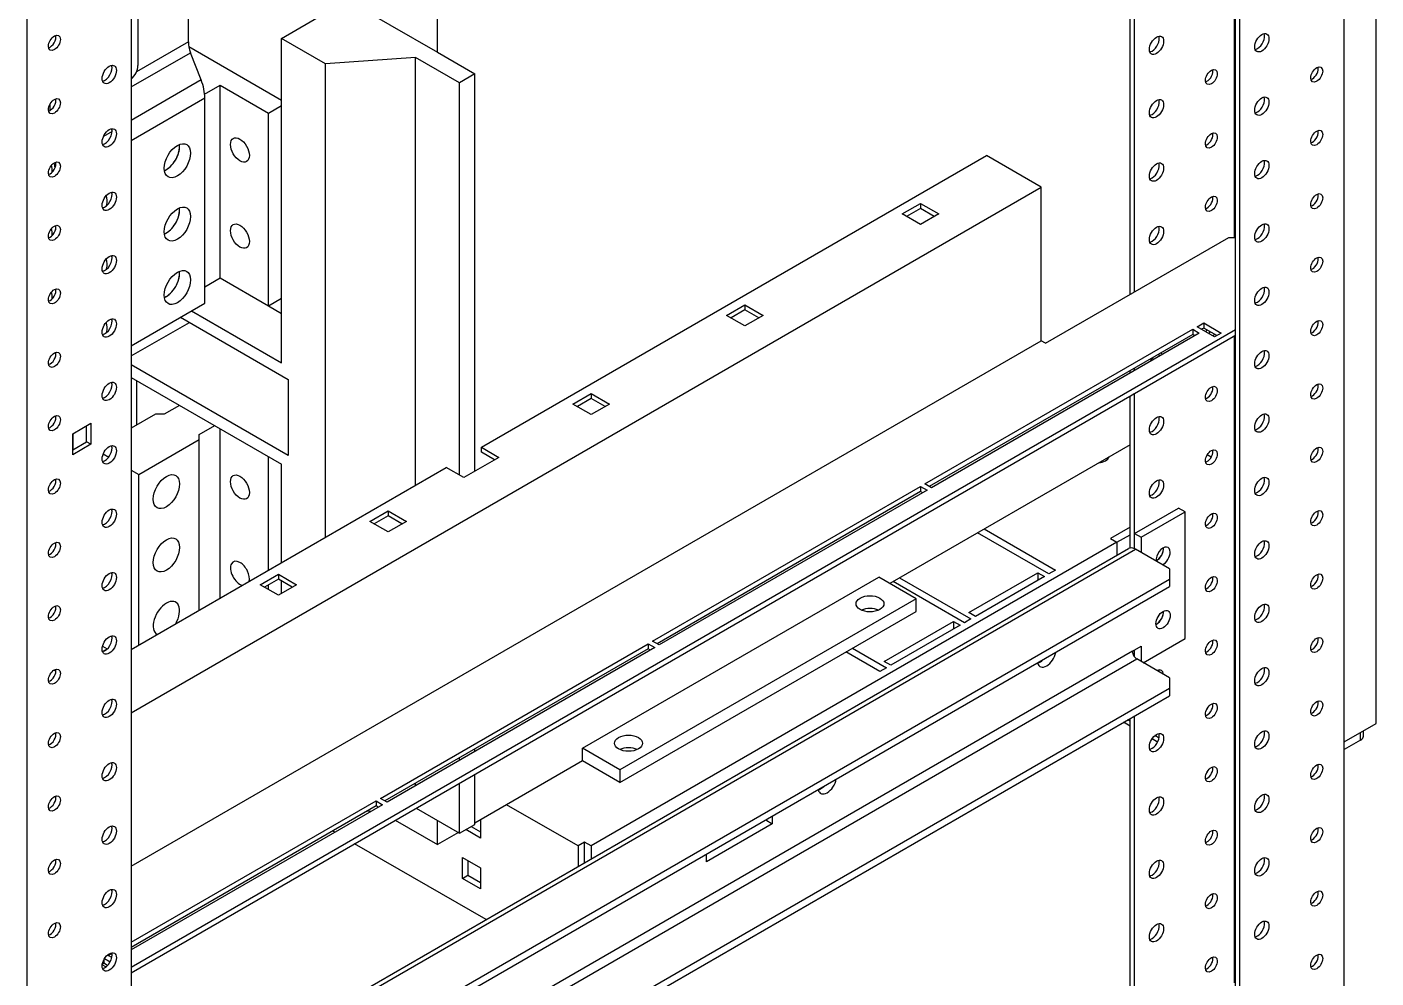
# Model space of a CAD drawing. Header units: millimetres. Extents: x -116965 to 323937, y 291661 to 566926.
# Drawn here: x -24622.3 to -24374, y 303176 to 303351 of the extents above; entities that cross this region are included whole.
import ezdxf

# ---------------------------------------------------------------- set-up
doc = ezdxf.new("R2010")
doc.units = ezdxf.units.MM
doc.layers.add('ALPHA', color=255, linetype='Continuous')

msp = doc.modelspace()

# ---------------------------------------------------------------- linework, layer by layer
at = {"layer": 'ALPHA'}
for p, q in [((-24400.030867, 303312.237372), (-24400.030867, 303641.635421)), ((-24419.223765, 303301.739558), (-24419.223765, 303631.487535)), ((-24418.415643, 303302.206128), (-24418.415643, 303631.020965)), ((-24379.827816, 303164.334848), (-24379.827816, 303630.904323)), ((-24399.828836, 303153.720392), (-24399.828836, 303620.289867)), ((-24399.020714, 303153.253823), (-24399.020714, 303619.823298)), ((-24603.071528, 303502.014505), (-24603.071528, 303035.445031)), ((-24373.968931, 303222.772675), (-24373.968931, 303499.448373)), ((-24622.264426, 303490.93348), (-24622.264426, 303024.364006)), ((-24592.565942, 303348.205094), (-24592.565942, 303362.580218)), ((-24570.544616, 303360.060743), (-24546.705016, 303346.296943)), ((-24601.859345, 303354.111982), (-24601.859345, 303343.847453)), ((-24575.393348, 303348.863075), (-24567.514158, 303353.412128)), ((-24546.705016, 303346.296943), (-24546.705016, 303353.762055)), ((-24592.565942, 303348.205094), (-24602.115319, 303342.691758)), ((-24575.393348, 303289.142183), (-24575.393348, 303348.863075)), ((-24567.312128, 303344.197381), (-24575.393348, 303348.863075)), ((-24603.071528, 303339.921242), (-24592.159937, 303346.221052)), ((-24575.393348, 303337.432123), (-24592.473353, 303347.293269)), ((-24590.212158, 303341.200942), (-24592.159937, 303346.221052)), ((-24550.745626, 303345.363804), (-24567.312128, 303344.197381)), ((-24550.745626, 303266.630205), (-24550.745626, 303345.363804)), ((-24542.664406, 303340.69811), (-24550.745626, 303345.363804)), ((-24546.705016, 303346.296943), (-24539.835979, 303342.331103)), ((-24567.312128, 303257.065531), (-24567.312128, 303344.197381)), ((-24590.212158, 303341.200942), (-24603.071528, 303333.776581)), ((-24589.568541, 303338.579461), (-24586.707057, 303340.23154)), ((-24586.707057, 303340.23154), (-24577.817714, 303335.099276)), ((-24586.707057, 303304.77226), (-24586.707057, 303340.23154)), ((-24539.835979, 303342.331103), (-24542.664406, 303340.69811)), ((-24542.664406, 303268.496483), (-24542.664406, 303340.69811)), ((-24539.835979, 303269.196337), (-24539.835979, 303342.331103)), ((-24603.071528, 303330.079166), (-24589.535484, 303337.894205)), ((-24589.535484, 303300.106565), (-24589.535484, 303337.894205)), ((-24618.021786, 303335.589174), (-24618.021786, 303336.762053)), ((-24577.817714, 303335.099276), (-24575.393348, 303336.498984)), ((-24577.817714, 303299.639996), (-24577.817714, 303335.099276)), ((-24606.60751, 303331.735081), (-24608.173138, 303330.831165)), ((-24538.623796, 303273.628747), (-24445.689762, 303327.284237)), ((-24435.588236, 303321.452119), (-24445.689762, 303327.284237)), ((-24603.071528, 303224.755595), (-24435.588236, 303321.452119)), ((-24435.588236, 303293.224665), (-24435.588236, 303321.452119)), ((-24461.165299, 303316.553139), (-24457.811592, 303318.489403)), ((-24457.811592, 303318.489403), (-24457.811592, 303317.556264)), ((-24457.811592, 303318.489403), (-24454.457886, 303316.553139)), ((-24457.811592, 303314.616876), (-24461.165299, 303316.553139)), ((-24457.811592, 303317.556264), (-24460.357177, 303316.08657)), ((-24455.266008, 303316.08657), (-24457.811592, 303317.556264)), ((-24454.457886, 303316.553139), (-24457.811592, 303314.616876)), ((-24617.011633, 303314.408459), (-24617.011633, 303313.62784)), ((-24434.780114, 303292.758096), (-24401.041019, 303312.237372)), ((-24401.041019, 303312.237372), (-24399.828836, 303312.237372)), ((-24589.535484, 303303.139267), (-24586.707057, 303304.77226)), ((-24586.707057, 303304.77226), (-24577.817714, 303299.639996)), ((-24617.011633, 303302.744222), (-24617.011633, 303301.963603)), ((-24577.817714, 303299.639996), (-24575.393348, 303301.039704)), ((-24603.071528, 303292.291526), (-24589.535484, 303300.106565)), ((-24591.95985, 303298.706857), (-24575.393348, 303289.142183)), ((-24577.817714, 303299.639996), (-24575.393348, 303298.240287)), ((-24493.49018, 303297.89036), (-24490.136474, 303299.826624)), ((-24490.136474, 303298.893485), (-24492.682058, 303297.423791)), ((-24490.136474, 303299.826624), (-24490.136474, 303298.893485)), ((-24490.136474, 303299.826624), (-24486.782767, 303297.89036)), ((-24487.590889, 303297.423791), (-24490.136474, 303298.893485)), ((-24603.071528, 303290.425249), (-24592.363911, 303296.607294)), ((-24593.980155, 303297.540433), (-24574.181165, 303286.109481)), ((-24490.136474, 303295.954097), (-24493.49018, 303297.89036)), ((-24486.782767, 303297.89036), (-24490.136474, 303295.954097)), ((-24406.899904, 303295.790798), (-24405.687721, 303296.490652)), ((-24403.667416, 303293.92452), (-24406.899904, 303295.790798)), ((-24405.687721, 303295.557513), (-24406.091782, 303295.324228)), ((-24405.687721, 303296.490652), (-24405.687721, 303295.557513)), ((-24405.687721, 303296.490652), (-24402.455233, 303294.624374)), ((-24403.263355, 303294.157804), (-24405.687721, 303295.557513)), ((-24399.828836, 303295.207586), (-24603.071528, 303177.865363)), ((-24603.071528, 303176.932224), (-24399.828836, 303294.274447)), ((-24603.071528, 303196.528142), (-24435.588236, 303293.224665)), ((-24457.00347, 303266.86349), (-24407.708026, 303295.324228)), ((-24407.708026, 303294.391089), (-24456.195348, 303266.396921)), ((-24406.495843, 303294.624374), (-24455.791287, 303266.163636)), ((-24434.780114, 303292.758096), (-24435.588236, 303293.224665)), ((-24407.708026, 303295.324228), (-24407.708026, 303294.391089)), ((-24407.708026, 303295.324228), (-24406.495843, 303294.624374)), ((-24407.303965, 303294.157804), (-24407.708026, 303294.391089)), ((-24402.455233, 303294.624374), (-24403.667416, 303293.92452)), ((-24400.030867, 303175.065946), (-24400.030867, 303294.157804)), ((-24617.011633, 303291.079985), (-24617.011633, 303290.299366)), ((-24574.181165, 303272.112397), (-24603.071528, 303288.792255)), ((-24418.415643, 303287.742474), (-24418.415643, 303288.209044)), ((-24603.071528, 303286.459408), (-24575.393348, 303270.479404)), ((-24602.061376, 303277.71123), (-24602.061376, 303285.876196)), ((-24574.181165, 303286.109481), (-24574.181165, 303272.112397)), ((-24419.223765, 303287.275905), (-24419.223765, 303287.742474)), ((-24521.774451, 303281.560429), (-24518.420745, 303283.496692)), ((-24518.420745, 303283.496692), (-24518.420745, 303282.563553)), ((-24518.420745, 303283.496692), (-24515.067038, 303281.560429)), ((-24419.223765, 303255.078718), (-24419.223765, 303283.076779)), ((-24418.415643, 303254.952968), (-24418.415643, 303283.543349)), ((-24594.182186, 303281.327144), (-24597.010613, 303279.694151)), ((-24518.420745, 303279.624165), (-24521.774451, 303281.560429)), ((-24518.420745, 303282.563553), (-24520.966329, 303281.093859)), ((-24515.87516, 303281.093859), (-24518.420745, 303282.563553)), ((-24515.067038, 303281.560429), (-24518.420745, 303279.624165)), ((-24598.626857, 303279.694151), (-24603.071528, 303277.128019)), ((-24597.010613, 303279.694151), (-24598.626857, 303279.694151)), ((-24613.839754, 303276.11323), (-24610.486048, 303278.049493)), ((-24613.839754, 303272.240703), (-24613.839754, 303276.11323)), ((-24613.779145, 303273.208835), (-24613.779145, 303276.148223)), ((-24611.29417, 303274.643536), (-24611.29417, 303277.582924)), ((-24610.486048, 303278.049493), (-24610.486048, 303274.176967)), ((-24590.545636, 303275.961595), (-24587.717209, 303277.594588)), ((-24590.545636, 303275.028456), (-24590.545636, 303275.961595)), ((-24586.707057, 303245.867864), (-24586.707057, 303277.011376)), ((-24613.839754, 303273.173842), (-24611.29417, 303274.643536)), ((-24610.486048, 303274.176967), (-24613.839754, 303272.240703)), ((-24610.486048, 303274.176967), (-24611.29417, 303274.643536)), ((-24601.657314, 303268.613126), (-24590.545636, 303275.028456)), ((-24590.545636, 303243.651659), (-24590.545636, 303275.028456)), ((-24538.623796, 303272.695609), (-24538.623796, 303273.628747)), ((-24538.623796, 303273.628747), (-24535.391308, 303271.76247)), ((-24419.223765, 303274.095317), (-24463.468446, 303248.550638)), ((-24608.220496, 303272.40238), (-24607.215964, 303271.822413)), ((-24577.817714, 303251.000128), (-24577.817714, 303271.879112)), ((-24535.391308, 303271.76247), (-24541.856284, 303268.029914)), ((-24536.19943, 303271.2959), (-24538.623796, 303272.695609)), ((-24404.310201, 303271.783655), (-24405.044936, 303272.207854)), ((-24603.071528, 303236.419832), (-24545.088772, 303269.896192)), ((-24603.071528, 303269.429622), (-24601.657314, 303268.613126)), ((-24601.657314, 303237.236328), (-24601.657314, 303268.613126)), ((-24575.393348, 303252.399836), (-24575.393348, 303270.479404)), ((-24541.856284, 303268.029914), (-24545.088772, 303269.896192)), ((-24507.107036, 303237.936183), (-24457.811592, 303266.396921)), ((-24456.599409, 303265.697066), (-24505.894853, 303237.236328)), ((-24457.811592, 303266.396921), (-24457.811592, 303265.463782)), ((-24457.811592, 303266.396921), (-24456.599409, 303265.697066)), ((-24455.791287, 303266.163636), (-24457.00347, 303266.86349)), ((-24457.811592, 303265.463782), (-24506.298914, 303237.469613)), ((-24457.407531, 303265.230497), (-24457.811592, 303265.463782)), ((-24559.150095, 303259.98159), (-24555.796389, 303261.917854)), ((-24555.796389, 303260.984715), (-24558.341973, 303259.515021)), ((-24555.796389, 303261.917854), (-24555.796389, 303260.984715)), ((-24555.796389, 303261.917854), (-24552.442683, 303259.98159)), ((-24553.250805, 303259.515021), (-24555.796389, 303260.984715)), ((-24418.415643, 303257.765385), (-24410.334423, 303262.43108)), ((-24417.20346, 303257.065531), (-24409.122239, 303261.731226)), ((-24409.122239, 303261.731226), (-24410.334423, 303262.43108)), ((-24409.122239, 303238.402752), (-24409.122239, 303261.731226)), ((-24555.796389, 303258.045327), (-24559.150095, 303259.98159)), ((-24552.442683, 303259.98159), (-24555.796389, 303258.045327)), ((-24446.093823, 303258.581882), (-24432.96184, 303251.000128)), ((-24419.223765, 303258.931809), (-24422.860314, 303256.832246)), ((-24421.648131, 303256.132392), (-24518.420745, 303200.260698)), ((-24434.174023, 303250.300274), (-24447.306006, 303257.882028)), ((-24422.860314, 303256.832246), (-24421.648131, 303256.132392)), ((-24421.648131, 303256.132392), (-24419.223765, 303257.532101)), ((-24421.648131, 303256.132392), (-24421.648131, 303253.736073)), ((-24418.415643, 303254.952968), (-24418.415643, 303257.765385)), ((-24418.415643, 303257.765385), (-24417.20346, 303257.065531)), ((-24417.20346, 303257.065531), (-24417.20346, 303254.266114)), ((-24603.071528, 303148.991226), (-24419.499327, 303254.976686)), ((-24603.071528, 303148.121559), (-24418.213612, 303254.849326)), ((-24411.950667, 303251.233413), (-24418.213612, 303254.849326)), ((-24432.96184, 303251.000128), (-24434.174023, 303250.300274)), ((-24411.950667, 303251.233413), (-24411.950667, 303249.367135)), ((-24603.071528, 303139.023454), (-24411.950667, 303249.367135)), ((-24579.353146, 303248.317353), (-24575.99944, 303250.253617)), ((-24575.99944, 303246.38109), (-24579.353146, 303248.317353)), ((-24575.99944, 303249.320478), (-24578.545024, 303247.850784)), ((-24577.817714, 303247.430871), (-24577.817714, 303248.270697)), ((-24575.99944, 303250.253617), (-24575.99944, 303249.320478)), ((-24575.99944, 303250.253617), (-24572.645733, 303248.317353)), ((-24573.453855, 303247.850784), (-24575.99944, 303249.320478)), ((-24572.645733, 303248.317353), (-24575.99944, 303246.38109)), ((-24575.393348, 303246.731017), (-24575.393348, 303248.970551)), ((-24520.036989, 303218.223622), (-24465.488751, 303249.717062)), ((-24458.619714, 303245.751221), (-24465.488751, 303249.717062)), ((-24449.730372, 303241.318811), (-24462.862355, 303248.900565)), ((-24461.650172, 303249.60042), (-24448.518189, 303242.018666)), ((-24448.92225, 303243.185089), (-24436.194328, 303250.533558)), ((-24434.982145, 303249.833704), (-24447.710067, 303242.485235)), ((-24436.194328, 303250.533558), (-24436.194328, 303249.13385)), ((-24436.194328, 303250.533558), (-24434.982145, 303249.833704)), ((-24411.950667, 303249.367135), (-24411.950667, 303247.967426)), ((-24603.071528, 303137.623746), (-24411.950667, 303247.967426)), ((-24458.619714, 303245.751221), (-24513.167952, 303214.257782)), ((-24513.167952, 303211.924934), (-24458.619714, 303243.418374)), ((-24458.619714, 303243.418374), (-24458.619714, 303245.751221)), ((-24464.478599, 303234.203627), (-24451.750677, 303241.552096)), ((-24450.538494, 303240.852242), (-24463.266416, 303233.503773)), ((-24451.750677, 303241.552096), (-24451.750677, 303240.152388)), ((-24451.750677, 303241.552096), (-24450.538494, 303240.852242)), ((-24448.518189, 303242.018666), (-24449.730372, 303241.318811)), ((-24447.710067, 303242.485235), (-24448.92225, 303243.185089)), ((-24416.799399, 303233.970342), (-24409.122239, 303238.402752)), ((-24608.361628, 303236.048366), (-24607.516199, 303236.536474)), ((-24608.352249, 303237.019168), (-24607.488271, 303236.52035)), ((-24608.324321, 303236.069905), (-24608.271016, 303236.039129)), ((-24418.819704, 303236.069905), (-24603.071528, 303129.692065)), ((-24557.210603, 303209.008875), (-24507.915158, 303237.469613)), ((-24507.915158, 303236.536474), (-24556.40248, 303208.542306)), ((-24506.702975, 303236.769759), (-24555.998419, 303208.309021)), ((-24507.915158, 303237.469613), (-24507.915158, 303236.536474)), ((-24507.915158, 303237.469613), (-24506.702975, 303236.769759)), ((-24507.511097, 303236.30319), (-24507.915158, 303236.536474)), ((-24505.894853, 303237.236328), (-24507.107036, 303237.936183)), ((-24465.286721, 303232.337349), (-24471.549667, 303235.953262)), ((-24470.337484, 303236.653117), (-24464.074538, 303233.037203)), ((-24418.819704, 303236.069905), (-24417.20346, 303237.003044)), ((-24418.415643, 303235.028498), (-24418.415643, 303236.30319)), ((-24418.415643, 303235.028498), (-24418.415643, 303236.30319)), ((-24417.20346, 303237.003044), (-24417.20346, 303234.203627)), ((-24603.071528, 303127.825787), (-24418.011582, 303234.670196)), ((-24463.266416, 303233.503773), (-24464.478599, 303234.203627)), ((-24411.950667, 303231.170925), (-24418.011582, 303234.670196)), ((-24616.933614, 303232.408947), (-24617.291683, 303232.615678)), ((-24464.074538, 303233.037203), (-24465.286721, 303232.337349)), ((-24411.950667, 303231.170925), (-24411.950667, 303229.304647)), ((-24603.071528, 303118.960967), (-24411.950667, 303229.304647)), ((-24411.950667, 303229.304647), (-24411.950667, 303227.904939)), ((-24603.071528, 303117.561258), (-24411.950667, 303227.904939)), ((-24419.223765, 303223.239244), (-24419.627826, 303223.472529)), ((-24419.627826, 303223.472529), (-24419.223765, 303223.239244)), ((-24419.223765, 303164.91806), (-24419.223765, 303223.705814)), ((-24418.415643, 303164.45149), (-24418.415643, 303224.172383)), ((-24405.110832, 303225.355667), (-24405.139309, 303225.372108)), ((-24419.223765, 303222.306105), (-24420.435948, 303223.005959)), ((-24379.827816, 303219.390046), (-24373.968931, 303222.772675)), ((-24376.797358, 303219.739973), (-24376.797358, 303221.139682)), ((-24376.295255, 303220.439827), (-24376.295255, 303221.429571)), ((-24414.159079, 303219.382007), (-24415.197078, 303219.981297)), ((-24413.898885, 303220.164923), (-24414.64915, 303220.598089)), ((-24414.64915, 303220.598089), (-24413.898885, 303220.164923)), ((-24376.797358, 303219.739973), (-24379.827816, 303217.990338)), ((-24542.664406, 303216.007417), (-24542.664406, 303216.473987)), ((-24539.835979, 303217.640411), (-24539.835979, 303218.10698)), ((-24520.036989, 303215.890775), (-24520.036989, 303218.223622)), ((-24513.167952, 303214.257782), (-24520.036989, 303218.223622)), ((-24520.036989, 303215.890775), (-24539.835979, 303204.459823)), ((-24513.167952, 303211.924934), (-24520.036989, 303215.890775)), ((-24513.167952, 303214.257782), (-24513.167952, 303211.924934)), ((-24550.745626, 303211.341723), (-24550.745626, 303211.808292)), ((-24542.664406, 303202.593545), (-24542.664406, 303211.808292)), ((-24539.835979, 303204.226538), (-24539.835979, 303213.441285)), ((-24603.071528, 303182.531058), (-24558.018725, 303208.542306)), ((-24558.018725, 303208.542306), (-24558.018725, 303207.609167)), ((-24558.018725, 303208.542306), (-24556.806542, 303207.842452)), ((-24555.998419, 303208.309021), (-24557.210603, 303209.008875)), ((-24556.806542, 303207.842452), (-24603.071528, 303181.131349)), ((-24558.018725, 303207.609167), (-24603.071528, 303181.597919)), ((-24559.719148, 303206.627427), (-24558.798787, 303206.692228)), ((-24557.614664, 303207.375882), (-24558.018725, 303207.609167)), ((-24550.644611, 303207.200919), (-24542.664406, 303202.593545)), ((-24520.845111, 303200.260698), (-24533.977094, 303207.842452)), ((-24554.483191, 303204.984714), (-24546.705016, 303200.493982)), ((-24546.705016, 303200.493982), (-24546.705016, 303204.926392)), ((-24542.664406, 303202.593545), (-24539.835979, 303204.226538)), ((-24540.502679, 303203.841618), (-24538.765217, 303202.838494)), ((-24538.765217, 303205.078027), (-24538.765217, 303201.67207)), ((-24485.085711, 303204.34318), (-24497.207541, 303197.344638)), ((-24486.297894, 303205.043035), (-24485.085711, 303204.34318)), ((-24485.085711, 303205.742889), (-24485.085711, 303204.34318)), ((-24565.594869, 303202.768509), (-24565.99893, 303203.001793)), ((-24542.866436, 303202.710187), (-24546.705016, 303200.493982)), ((-24538.765217, 303201.67207), (-24541.512832, 303203.258406)), ((-24537.760706, 303186.698447), (-24561.958319, 303200.668946)), ((-24519.632928, 303200.960552), (-24520.845111, 303200.260698)), ((-24520.845111, 303200.260698), (-24520.845111, 303196.46467)), ((-24519.632928, 303199.560843), (-24519.632928, 303200.960552)), ((-24518.420745, 303200.260698), (-24519.632928, 303200.960552)), ((-24519.632928, 303197.164524), (-24519.632928, 303199.560843)), ((-24518.420745, 303200.260698), (-24518.420745, 303197.864379)), ((-24497.207541, 303197.344638), (-24497.207541, 303198.744347)), ((-24542.118924, 303194.276944), (-24542.118924, 303198.149471)), ((-24542.118924, 303198.149471), (-24538.765217, 303196.213207)), ((-24541.108771, 303197.566259), (-24541.108771, 303194.860156)), ((-24538.765217, 303196.213207), (-24538.765217, 303192.340681)), ((-24542.118924, 303194.276944), (-24541.108771, 303194.860156)), ((-24538.765217, 303192.340681), (-24542.118924, 303194.276944)), ((-24541.108771, 303194.860156), (-24538.765217, 303193.507104)), ((-24608.122291, 303179.300837), (-24608.122291, 303178.681859)), ((-24607.988827, 303179.537943), (-24606.942556, 303178.933878)), ((-24607.314169, 303180.081568), (-24606.642507, 303180.469352)), ((-24606.655993, 303179.70157), (-24607.314169, 303180.081568)), ((-24607.73182, 303177.989852), (-24608.411746, 303178.382407)), ((-24608.122291, 303178.681859), (-24608.389891, 303178.52736)), ((-24607.415184, 303178.273611), (-24608.122291, 303178.681859))]:
    msp.add_line(p, q, dxfattribs=at)
for centre, major_axis, start_param, end_param in [((-24617.213664, 303348.046579), (0.771429, 1.336153), 2.3561944902, 8.6393797974), ((-24618.021786, 303348.513148), (0.771429, 1.336153), 3.692878252, 5.7318997087), ((-24589.535484, 303346.455458), (-2.142857, 3.711537), 0.7853981634, 1.308996939), ((-24414.375033, 303347.580009), (0.928571, 1.608333), 2.3561944902, 8.6393797974), ((-24415.183155, 303348.046579), (0.928571, 1.608333), 3.926990817, 5.8329886172), ((-24394.980104, 303348.046579), (0.928571, 1.608333), 2.3561944902, 8.6393797974), ((-24395.788226, 303348.513148), (0.928571, 1.608333), 3.926990817, 5.8329886172), ((-24415.183155, 303348.046579), (0.928571, 1.608333), 3.5917893435, 3.926990817), ((-24395.788226, 303348.513148), (0.928571, 1.608333), 3.5917893435, 3.926990817), ((-24607.112138, 303342.21446), (0.928571, 1.608333), 2.3561944902, 8.6393797974), ((-24607.92026, 303342.68103), (0.928571, 1.608333), 3.5917893435, 5.8329886172), ((-24603.475589, 303342.914315), (1.142857, 1.979487), 4.1796710721, 5.4977871438), ((-24404.273507, 303341.747891), (0.771429, 1.336153), 2.3561944902, 8.6393797974), ((-24405.081629, 303342.21446), (0.771429, 1.336153), 3.926990817, 5.7318997087), ((-24384.878578, 303342.21446), (0.771429, 1.336153), 2.3561944902, 8.6393797974), ((-24385.6867, 303342.68103), (0.771429, 1.336153), 3.926990817, 5.7318997087), ((-24594.586247, 303340.810264), (-3.571429, 6.185896), 3.926990817, 4.4505895926), ((-24405.081629, 303342.21446), (0.771429, 1.336153), 3.692878252, 3.926990817), ((-24385.6867, 303342.68103), (0.771429, 1.336153), 3.692878252, 3.926990817), ((-24617.213664, 303336.382342), (0.771429, 1.336153), 2.3561944902, 8.6393797974), ((-24618.021786, 303336.848911), (0.771429, 1.336153), 3.692878252, 5.7318997087), ((-24414.375033, 303335.915772), (0.928571, 1.608333), 2.3561944902, 8.6393797974), ((-24394.980104, 303336.382342), (0.928571, 1.608333), 2.3561944902, 8.6393797974), ((-24395.788226, 303336.848911), (0.928571, 1.608333), 3.926990817, 5.8329886172), ((-24415.183155, 303336.382342), (0.928571, 1.608333), 3.926990817, 5.8329886172), ((-24395.788226, 303336.848911), (0.928571, 1.608333), 3.5917893435, 3.926990817), ((-24415.183155, 303336.382342), (0.928571, 1.608333), 3.5917893435, 3.926990817), ((-24607.112138, 303330.550223), (0.928571, 1.608333), 2.3561944902, 8.6393797974), ((-24607.92026, 303331.016793), (0.928571, 1.608333), 3.5917893435, 5.8329886172), ((-24583.070508, 303328.334018), (-1.228571, 2.127948), 0.7853981634, 7.0685834706), ((-24404.273507, 303330.083654), (0.771429, 1.336153), 2.3561944902, 8.6393797974), ((-24405.081629, 303330.550223), (0.771429, 1.336153), 3.926990817, 5.7318997087), ((-24384.878578, 303330.550223), (0.771429, 1.336153), 2.3561944902, 8.6393797974), ((-24385.6867, 303331.016793), (0.771429, 1.336153), 3.926990817, 5.7318997087), ((-24594.586247, 303326.351098), (1.714286, 2.96923), 2.3561944902, 8.6393797974), ((-24596.606552, 303327.517522), (1.714286, 2.96923), 3.7717298996, 5.6530480611), ((-24596.606552, 303327.517522), (1.714286, 2.96923), 3.926990817, 5.6530480611), ((-24405.081629, 303330.550223), (0.771429, 1.336153), 3.692878252, 3.926990817), ((-24385.6867, 303331.016793), (0.771429, 1.336153), 3.692878252, 3.926990817), ((-24617.213664, 303324.718105), (0.771429, 1.336153), 2.3561944902, 8.6393797974), ((-24618.021786, 303325.184674), (0.771429, 1.336153), 3.692878252, 5.7318997087), ((-24620.042091, 303323.318397), (1.714286, 2.96923), 5.3231548168, 5.8142970417), ((-24620.042091, 303326.113326), (-2.142857, 3.711537), 4.130600797, 4.3465254029), ((-24414.375033, 303324.251536), (0.928571, 1.608333), 2.3561944902, 8.6393797974), ((-24415.183155, 303324.718105), (0.928571, 1.608333), 3.926990817, 5.8329886172), ((-24394.980104, 303324.718105), (0.928571, 1.608333), 2.3561944902, 8.6393797974), ((-24395.788226, 303325.184674), (0.928571, 1.608333), 3.926990817, 5.8329886172), ((-24596.606552, 303327.517522), (1.714286, 2.96923), 3.7717298997, 3.926990817), ((-24415.183155, 303324.718105), (0.928571, 1.608333), 3.5917893435, 3.926990817), ((-24395.788226, 303325.184674), (0.928571, 1.608333), 3.5917893435, 3.926990817), ((-24607.112138, 303318.885987), (0.928571, 1.608333), 2.3561944902, 8.6393797974), ((-24607.92026, 303319.352556), (0.928571, 1.608333), 3.5917893435, 5.8329886172), ((-24384.878578, 303318.885987), (0.771429, 1.336153), 2.3561944902, 8.6393797974), ((-24609.940565, 303317.486278), (1.714286, 2.96923), 5.2177450964, 5.9067342445), ((-24594.586247, 303314.686861), (1.714286, 2.96923), 2.3561944902, 8.6393797974), ((-24404.273507, 303318.419417), (0.771429, 1.336153), 2.3561944902, 8.6393797974), ((-24405.081629, 303318.885987), (0.771429, 1.336153), 3.926990817, 5.7318997087), ((-24385.6867, 303319.352556), (0.771429, 1.336153), 3.692878252, 3.926990817), ((-24385.6867, 303319.352556), (0.771429, 1.336153), 3.926990817, 5.7318997087), ((-24596.606552, 303315.853285), (1.714286, 2.96923), 3.7717298996, 5.6530480611), ((-24596.606552, 303315.853285), (1.714286, 2.96923), 3.926990817, 5.6530480611), ((-24405.081629, 303318.885987), (0.771429, 1.336153), 3.692878252, 3.926990817), ((-24617.213664, 303313.053868), (0.771429, 1.336153), 2.3561944902, 8.6393797974), ((-24618.021786, 303313.520438), (0.771429, 1.336153), 3.692878252, 5.7318997087), ((-24620.042091, 303311.65416), (1.714286, 2.96923), 5.3231548168, 5.8142970417), ((-24596.606552, 303315.853285), (1.714286, 2.96923), 3.7717298997, 3.926990817), ((-24583.070508, 303312.470656), (-1.228571, 2.127948), 0.7853981634, 7.0685834706), ((-24414.375033, 303312.587299), (0.928571, 1.608333), 2.3561944902, 8.6393797974), ((-24415.183155, 303313.053868), (0.928571, 1.608333), 3.926990817, 5.8329886172), ((-24394.980104, 303313.053868), (0.928571, 1.608333), 2.3561944902, 8.6393797974), ((-24395.788226, 303313.520438), (0.928571, 1.608333), 3.926990817, 5.8329886172), ((-24415.183155, 303313.053868), (0.928571, 1.608333), 3.5917893435, 3.926990817), ((-24395.788226, 303313.520438), (0.928571, 1.608333), 3.5917893435, 3.926990817), ((-24607.112138, 303307.22175), (0.928571, 1.608333), 2.3561944902, 8.6393797974), ((-24607.92026, 303307.688319), (0.928571, 1.608333), 3.5917893435, 5.8329886172), ((-24609.940565, 303305.822041), (1.714286, 2.96923), 5.2177450964, 5.9067342445), ((-24384.878578, 303307.22175), (0.771429, 1.336153), 2.3561944902, 8.6393797974), ((-24385.6867, 303307.688319), (0.771429, 1.336153), 3.926990817, 5.7318997087), ((-24594.586247, 303303.022624), (1.714286, 2.96923), 2.3561944902, 8.6393797974), ((-24596.606552, 303304.189048), (1.714286, 2.96923), 3.7717298996, 5.6530480611), ((-24596.606552, 303304.189048), (1.714286, 2.96923), 3.926990817, 5.6530480611), ((-24385.6867, 303307.688319), (0.771429, 1.336153), 3.692878252, 3.926990817), ((-24617.213664, 303301.389631), (0.771429, 1.336153), 2.3561944902, 8.6393797974), ((-24394.980104, 303301.389631), (0.928571, 1.608333), 2.3561944902, 8.6393797974), ((-24395.788226, 303301.856201), (0.928571, 1.608333), 3.926990817, 5.8329886172), ((-24618.021786, 303301.856201), (0.771429, 1.336153), 3.692878252, 5.7318997087), ((-24620.042091, 303299.989923), (1.714286, 2.96923), 5.3231548168, 5.8142970417), ((-24596.606552, 303304.189048), (1.714286, 2.96923), 3.7717298997, 3.926990817), ((-24395.788226, 303301.856201), (0.928571, 1.608333), 3.5917893435, 3.926990817), ((-24607.112138, 303295.557513), (0.928571, 1.608333), 2.3561944902, 8.6393797974), ((-24607.92026, 303296.024082), (0.928571, 1.608333), 3.5917893435, 5.8329886172), ((-24609.940565, 303294.157804), (1.714286, 2.96923), 5.2177450964, 5.9067342445), ((-24384.878578, 303295.557513), (0.771429, 1.336153), 2.3561944902, 8.6393797974), ((-24385.6867, 303296.024082), (0.771429, 1.336153), 3.926990817, 5.7318997087), ((-24404.273507, 303295.090943), (0.771429, 1.336153), 1.7685003004, 2.0468890793), ((-24405.081629, 303295.557513), (0.771429, 1.336153), 4.2362962279, 4.5146850068), ((-24404.273507, 303295.090943), (0.771429, 1.336153), 4.2362962279, 4.5146850068), ((-24385.6867, 303296.024082), (0.771429, 1.336153), 3.692878252, 3.926990817), ((-24617.213664, 303289.725394), (0.771429, 1.336153), 2.3561944902, 8.6393797974), ((-24618.021786, 303290.191964), (0.771429, 1.336153), 3.692878252, 5.7318997087), ((-24415.183155, 303289.725394), (0.928571, 1.608333), 5.4207880031, 5.730655322), ((-24414.375033, 303289.258825), (0.928571, 1.608333), 6.066397444, 6.5065136676), ((-24394.980104, 303289.725394), (0.928571, 1.608333), 2.3561944902, 8.6393797974), ((-24395.788226, 303290.191964), (0.928571, 1.608333), 3.926990817, 5.8329886172), ((-24414.375033, 303289.258825), (0.928571, 1.608333), 1.3474679664, 1.7875841899), ((-24395.788226, 303290.191964), (0.928571, 1.608333), 3.5917893435, 3.926990817), ((-24607.112138, 303283.893276), (0.928571, 1.608333), 2.3561944902, 8.6393797974), ((-24607.92026, 303284.359845), (0.928571, 1.608333), 3.5917893435, 5.8329886172), ((-24384.878578, 303283.893276), (0.771429, 1.336153), 2.3561944902, 8.6393797974), ((-24404.273507, 303283.426706), (0.771429, 1.336153), 2.3561944902, 8.6393797974), ((-24405.081629, 303283.893276), (0.771429, 1.336153), 3.926990817, 5.7318997087), ((-24385.6867, 303284.359845), (0.771429, 1.336153), 3.692878252, 3.926990817), ((-24385.6867, 303284.359845), (0.771429, 1.336153), 3.926990817, 5.7318997087), ((-24405.081629, 303283.893276), (0.771429, 1.336153), 3.692878252, 3.926990817), ((-24617.213664, 303278.061158), (0.771429, 1.336153), 2.3561944902, 8.6393797974), ((-24618.021786, 303278.527727), (0.771429, 1.336153), 3.692878252, 5.7318997087), ((-24414.375033, 303277.594588), (0.928571, 1.608333), 2.3561944902, 8.6393797974), ((-24415.183155, 303278.061158), (0.928571, 1.608333), 3.926990817, 5.8329886172), ((-24394.980104, 303278.061158), (0.928571, 1.608333), 2.3561944902, 8.6393797974), ((-24395.788226, 303278.527727), (0.928571, 1.608333), 3.926990817, 5.8329886172), ((-24415.183155, 303278.061158), (0.928571, 1.608333), 3.5917893435, 3.926990817), ((-24395.788226, 303278.527727), (0.928571, 1.608333), 3.5917893435, 3.926990817), ((-24607.112138, 303272.229039), (0.928571, 1.608333), 2.3561944902, 8.6393797974), ((-24607.92026, 303272.695609), (0.928571, 1.608333), 3.5917893435, 5.8329886172), ((-24404.273507, 303271.76247), (0.771429, 1.336153), 2.3561944902, 8.6393797974), ((-24405.081629, 303272.229039), (0.771429, 1.336153), 3.926990817, 5.7318997087), ((-24384.878578, 303272.229039), (0.771429, 1.336153), 2.3561944902, 8.6393797974), ((-24385.6867, 303272.695609), (0.771429, 1.336153), 3.926990817, 5.7318997087), ((-24425.486711, 303272.112397), (-2.428571, 0), 1.7530030846, 2.9593858958), ((-24425.486711, 303270.712688), (-2.428571, 0), 3.6641919759, 3.809070665), ((-24405.081629, 303272.229039), (0.771429, 1.336153), 3.692878252, 3.926990817), ((-24385.6867, 303272.695609), (0.771429, 1.336153), 3.692878252, 3.926990817), ((-24596.606552, 303265.463782), (1.714286, 2.96923), 2.3561944902, 8.6393797974), ((-24583.070508, 303266.280278), (-1.228571, 2.127948), 0.7853981634, 7.0685834706), ((-24394.980104, 303266.396921), (0.928571, 1.608333), 2.3561944902, 8.6393797974), ((-24617.213664, 303266.396921), (0.771429, 1.336153), 2.3561944902, 8.6393797974), ((-24618.021786, 303266.86349), (0.771429, 1.336153), 3.692878252, 5.7318997087), ((-24414.375033, 303265.930351), (0.928571, 1.608333), 2.3561944902, 8.6393797974), ((-24415.183155, 303266.396921), (0.928571, 1.608333), 3.926990817, 5.8329886172), ((-24395.788226, 303266.86349), (0.928571, 1.608333), 3.926990817, 5.8329886172), ((-24415.183155, 303266.396921), (0.928571, 1.608333), 3.5917893435, 3.926990817), ((-24395.788226, 303266.86349), (0.928571, 1.608333), 3.5917893435, 3.926990817), ((-24607.112138, 303260.564802), (0.928571, 1.608333), 2.3561944902, 8.6393797974), ((-24607.92026, 303261.031372), (0.928571, 1.608333), 3.5917893435, 5.8329886172), ((-24404.273507, 303260.098233), (0.771429, 1.336153), 2.3561944902, 8.6393797974), ((-24405.081629, 303260.564802), (0.771429, 1.336153), 3.926990817, 5.7318997087), ((-24384.878578, 303260.564802), (0.771429, 1.336153), 2.3561944902, 8.6393797974), ((-24385.6867, 303261.031372), (0.771429, 1.336153), 3.926990817, 5.7318997087), ((-24405.081629, 303260.564802), (0.771429, 1.336153), 3.692878252, 3.926990817), ((-24385.6867, 303261.031372), (0.771429, 1.336153), 3.692878252, 3.926990817), ((-24617.213664, 303254.732684), (0.771429, 1.336153), 2.3561944902, 8.6393797974), ((-24618.021786, 303255.199253), (0.771429, 1.336153), 3.692878252, 5.7318997087), ((-24596.606552, 303253.799545), (1.714286, 2.96923), 2.3561944902, 8.6393797974), ((-24394.980104, 303254.732684), (0.928571, 1.608333), 2.3561944902, 8.6393797974), ((-24395.788226, 303255.199253), (0.928571, 1.608333), 3.926990817, 5.8329886172), ((-24418.213612, 303252.749763), (-1.285714, 2.226922), 5.4977871438, 6.2831853072), ((-24413.16285, 303253.56626), (0.928571, 1.608333), 5.4977871438, 8.7196052385), ((-24414.375033, 303254.266114), (0.928571, 1.608333), 3.8527538677, 5.5720240931), ((-24414.375033, 303254.266114), (0.928571, 1.608333), 3.926990817, 5.5720240931), ((-24413.16285, 303253.56626), (0.928571, 1.608333), 3.8467653759, 5.4977871438), ((-24395.788226, 303255.199253), (0.928571, 1.608333), 3.5917893435, 3.926990817), ((-24607.112138, 303248.900565), (0.928571, 1.608333), 2.3561944902, 8.6393797974), ((-24583.070508, 303250.416916), (-1.228571, 2.127948), 5.4977871438, 8.8958094167), ((-24583.070508, 303250.416916), (-1.228571, 2.127948), 3.6705611977, 5.4977871438), ((-24414.375033, 303254.266114), (0.928571, 1.608333), 3.8527538677, 3.926990817), ((-24607.92026, 303249.367135), (0.928571, 1.608333), 3.5917893435, 5.8329886172), ((-24404.273507, 303248.433996), (0.771429, 1.336153), 2.3561944902, 8.6393797974), ((-24405.081629, 303248.900565), (0.771429, 1.336153), 3.926990817, 5.7318997087), ((-24384.878578, 303248.900565), (0.771429, 1.336153), 2.3561944902, 8.6393797974), ((-24385.6867, 303249.367135), (0.771429, 1.336153), 3.926990817, 5.7318997087), ((-24467.104996, 303244.818082), (-2.571429, 0), 2.3561944902, 8.6393797974), ((-24405.081629, 303248.900565), (0.771429, 1.336153), 3.692878252, 3.926990817), ((-24385.6867, 303249.367135), (0.771429, 1.336153), 3.692878252, 3.926990817), ((-24617.213664, 303243.068447), (0.771429, 1.336153), 2.3561944902, 8.6393797974), ((-24618.021786, 303243.535016), (0.771429, 1.336153), 3.692878252, 5.7318997087), ((-24596.606552, 303242.135308), (1.714286, 2.96923), 0.7853981634, 3.1433287682), ((-24596.606552, 303242.135308), (1.714286, 2.96923), 4.7106528658, 7.0685834706), ((-24467.104996, 303242.485235), (-2.571429, 0), 4.0453778389, 5.3794001219), ((-24413.16285, 303241.902023), (0.928571, 1.608333), 2.3561944902, 8.6393797974), ((-24414.375033, 303242.601877), (0.928571, 1.608333), 3.8527538677, 5.5720240931), ((-24414.375033, 303242.601877), (0.928571, 1.608333), 3.926990817, 5.5720240931), ((-24394.980104, 303243.068447), (0.928571, 1.608333), 2.3561944902, 8.6393797974), ((-24395.788226, 303243.535016), (0.928571, 1.608333), 3.926990817, 5.8329886172), ((-24414.375033, 303242.601877), (0.928571, 1.608333), 3.8527538677, 3.926990817), ((-24395.788226, 303243.535016), (0.928571, 1.608333), 3.5917893435, 3.926990817), ((-24607.112138, 303237.236328), (0.928571, 1.608333), 2.3561944902, 8.6393797974), ((-24607.92026, 303237.702898), (0.928571, 1.608333), 3.5917893435, 5.8329886172), ((-24404.273507, 303236.769759), (0.771429, 1.336153), 2.3561944902, 8.6393797974), ((-24384.878578, 303237.236328), (0.771429, 1.336153), 2.3561944902, 8.6393797974), ((-24385.6867, 303237.702898), (0.771429, 1.336153), 3.926990817, 5.7318997087), ((-24434.578084, 303235.370051), (1.214286, 2.103205), 2.593715661, 5.260265973), ((-24418.011582, 303235.603335), (-0.571429, 0.989743), 0.7853981634, 2.3561944902), ((-24405.081629, 303237.236328), (0.771429, 1.336153), 3.692878252, 3.926990817), ((-24405.081629, 303237.236328), (0.771429, 1.336153), 3.926990817, 5.7318997087), ((-24385.6867, 303237.702898), (0.771429, 1.336153), 3.692878252, 3.926990817), ((-24435.790267, 303236.069905), (1.214286, 2.103205), 3.6641919759, 4.2716919968), ((-24617.213664, 303231.40421), (0.771429, 1.336153), 2.3561944902, 8.6393797974), ((-24618.021786, 303231.87078), (0.771429, 1.336153), 3.692878252, 5.7318997087), ((-24414.375033, 303230.937641), (0.928571, 1.608333), 5.5780125849, 6.9883580295), ((-24415.183155, 303231.40421), (0.928571, 1.608333), 5.5780125849, 5.8329886172), ((-24394.980104, 303231.40421), (0.928571, 1.608333), 2.3561944902, 8.6393797974), ((-24395.788226, 303231.87078), (0.928571, 1.608333), 3.926990817, 5.8329886172), ((-24395.788226, 303231.87078), (0.928571, 1.608333), 3.5917893435, 3.926990817), ((-24607.112138, 303225.572092), (0.928571, 1.608333), 2.3561944902, 8.6393797974), ((-24607.92026, 303226.038661), (0.928571, 1.608333), 3.5917893435, 5.8329886172), ((-24404.273507, 303225.105522), (0.771429, 1.336153), 2.3561944902, 8.6393797974), ((-24405.081629, 303225.572092), (0.771429, 1.336153), 3.926990817, 5.7318997087), ((-24384.878578, 303225.572092), (0.771429, 1.336153), 2.3561944902, 8.6393797974), ((-24385.6867, 303226.038661), (0.771429, 1.336153), 3.926990817, 5.7318997087), ((-24405.081629, 303225.572092), (0.771429, 1.336153), 3.692878252, 3.926990817), ((-24405.889751, 303226.038661), (0.885714, 1.534102), 4.5048673228, 4.919910638), ((-24385.6867, 303226.038661), (0.771429, 1.336153), 3.692878252, 3.926990817), ((-24617.213664, 303219.739973), (0.771429, 1.336153), 2.3561944902, 8.6393797974), ((-24618.021786, 303220.206543), (0.771429, 1.336153), 3.692878252, 5.7318997087), ((-24414.375033, 303219.273404), (0.928571, 1.608333), 2.3561944902, 8.6393797974), ((-24415.183155, 303219.739973), (0.928571, 1.608333), 3.926990817, 5.8329886172), ((-24394.980104, 303219.739973), (0.928571, 1.608333), 2.3561944902, 8.6393797974), ((-24395.788226, 303220.206543), (0.928571, 1.608333), 3.926990817, 5.8329886172), ((-24511.551708, 303219.156761), (-2.571429, 0), 2.3561944902, 8.6393797974), ((-24395.788226, 303220.206543), (0.928571, 1.608333), 3.5917893435, 3.926990817), ((-24378.009541, 303220.439827), (-1.714286, 0), 2.3561944902, 3.1415926536), ((-24511.551708, 303216.823914), (-2.571429, 0), 4.0453778389, 5.3794001219), ((-24415.183155, 303219.739973), (0.928571, 1.608333), 3.5917893435, 3.926990817), ((-24607.112138, 303213.907855), (0.928571, 1.608333), 2.3561944902, 8.6393797974), ((-24607.92026, 303214.374424), (0.928571, 1.608333), 3.5917893435, 5.8329886172), ((-24404.273507, 303213.441285), (0.771429, 1.336153), 2.3561944902, 8.6393797974), ((-24405.889751, 303214.374424), (0.885714, 1.534102), 4.5048673228, 4.919910638), ((-24405.081629, 303213.907855), (0.771429, 1.336153), 3.926990817, 5.7318997087), ((-24384.878578, 303213.907855), (0.771429, 1.336153), 2.3561944902, 8.6393797974), ((-24385.6867, 303214.374424), (0.771429, 1.336153), 3.926990817, 5.7318997087), ((-24474.984185, 303212.041577), (1.214286, 2.103205), 2.593715661, 5.260265973), ((-24476.196368, 303212.741431), (1.214286, 2.103205), 3.6641919759, 4.2716919968), ((-24405.081629, 303213.907855), (0.771429, 1.336153), 3.692878252, 3.926990817), ((-24385.6867, 303214.374424), (0.771429, 1.336153), 3.692878252, 3.926990817), ((-24617.213664, 303208.075736), (0.771429, 1.336153), 2.3561944902, 8.6393797974), ((-24618.021786, 303208.542306), (0.771429, 1.336153), 3.692878252, 5.7318997087), ((-24414.375033, 303207.609167), (0.928571, 1.608333), 2.3561944902, 8.6393797974), ((-24415.183155, 303208.075736), (0.928571, 1.608333), 3.926990817, 5.8329886172), ((-24394.980104, 303208.075736), (0.928571, 1.608333), 2.3561944902, 8.6393797974), ((-24395.788226, 303208.542306), (0.928571, 1.608333), 3.926990817, 5.8329886172), ((-24415.183155, 303208.075736), (0.928571, 1.608333), 3.5917893435, 3.926990817), ((-24395.788226, 303208.542306), (0.928571, 1.608333), 3.5917893435, 3.926990817), ((-24607.112138, 303202.243618), (0.928571, 1.608333), 2.3561944902, 8.6393797974), ((-24607.92026, 303202.710187), (0.928571, 1.608333), 3.5917893435, 5.8329886172), ((-24384.878578, 303202.243618), (0.771429, 1.336153), 2.3561944902, 8.6393797974), ((-24385.6867, 303202.710187), (0.771429, 1.336153), 3.926990817, 5.7318997087), ((-24404.273507, 303201.777048), (0.771429, 1.336153), 2.3561944902, 8.6393797974), ((-24405.081629, 303202.243618), (0.771429, 1.336153), 3.926990817, 5.7318997087), ((-24385.6867, 303202.710187), (0.771429, 1.336153), 3.692878252, 3.926990817), ((-24405.081629, 303202.243618), (0.771429, 1.336153), 3.692878252, 3.926990817), ((-24617.213664, 303196.411499), (0.771429, 1.336153), 2.3561944902, 8.6393797974), ((-24618.021786, 303196.878069), (0.771429, 1.336153), 3.692878252, 5.7318997087), ((-24414.375033, 303195.94493), (0.928571, 1.608333), 2.3561944902, 8.6393797974), ((-24415.183155, 303196.411499), (0.928571, 1.608333), 3.926990817, 5.8329886172), ((-24394.980104, 303196.411499), (0.928571, 1.608333), 2.3561944902, 8.6393797974), ((-24395.788226, 303196.878069), (0.928571, 1.608333), 3.926990817, 5.8329886172), ((-24415.183155, 303196.411499), (0.928571, 1.608333), 3.5917893435, 3.926990817), ((-24395.788226, 303196.878069), (0.928571, 1.608333), 3.5917893435, 3.926990817), ((-24607.112138, 303190.579381), (0.928571, 1.608333), 2.3561944902, 8.6393797974), ((-24607.92026, 303191.04595), (0.928571, 1.608333), 3.5917893435, 5.8329886172), ((-24404.273507, 303190.112812), (0.771429, 1.336153), 2.3561944902, 8.6393797974), ((-24405.081629, 303190.579381), (0.771429, 1.336153), 3.926990817, 5.7318997087), ((-24384.878578, 303190.579381), (0.771429, 1.336153), 2.3561944902, 8.6393797974), ((-24385.6867, 303191.04595), (0.771429, 1.336153), 3.926990817, 5.7318997087), ((-24405.081629, 303190.579381), (0.771429, 1.336153), 3.692878252, 3.926990817), ((-24385.6867, 303191.04595), (0.771429, 1.336153), 3.692878252, 3.926990817), ((-24617.213664, 303184.747263), (0.771429, 1.336153), 2.3561944902, 8.6393797974), ((-24414.375033, 303184.280693), (0.928571, 1.608333), 2.3561944902, 8.6393797974), ((-24394.980104, 303184.747263), (0.928571, 1.608333), 2.3561944902, 8.6393797974), ((-24395.788226, 303185.213832), (0.928571, 1.608333), 3.926990817, 5.8329886172), ((-24618.021786, 303185.213832), (0.771429, 1.336153), 3.692878252, 5.7318997087), ((-24415.183155, 303184.747263), (0.928571, 1.608333), 3.926990817, 5.8329886172), ((-24415.183155, 303184.747263), (0.928571, 1.608333), 3.5917893435, 3.926990817), ((-24395.788226, 303185.213832), (0.928571, 1.608333), 3.5917893435, 3.926990817), ((-24607.112138, 303178.915144), (0.928571, 1.608333), 2.3561944902, 8.6393797974), ((-24607.92026, 303179.381714), (0.928571, 1.608333), 3.5917893435, 5.8329886172), ((-24404.273507, 303178.448575), (0.771429, 1.336153), 2.3561944902, 8.6393797974), ((-24405.081629, 303178.915144), (0.771429, 1.336153), 3.926990817, 5.7318997087), ((-24384.878578, 303178.915144), (0.771429, 1.336153), 2.3561944902, 8.6393797974), ((-24385.6867, 303179.381714), (0.771429, 1.336153), 3.926990817, 5.7318997087), ((-24405.081629, 303178.915144), (0.771429, 1.336153), 3.692878252, 3.926990817), ((-24385.6867, 303179.381714), (0.771429, 1.336153), 3.692878252, 3.926990817)]:
    msp.add_ellipse(centre, major_axis=major_axis, ratio=0.5773502692, start_param=start_param, end_param=end_param, dxfattribs=at)

doc.saveas('drawing.dxf')
